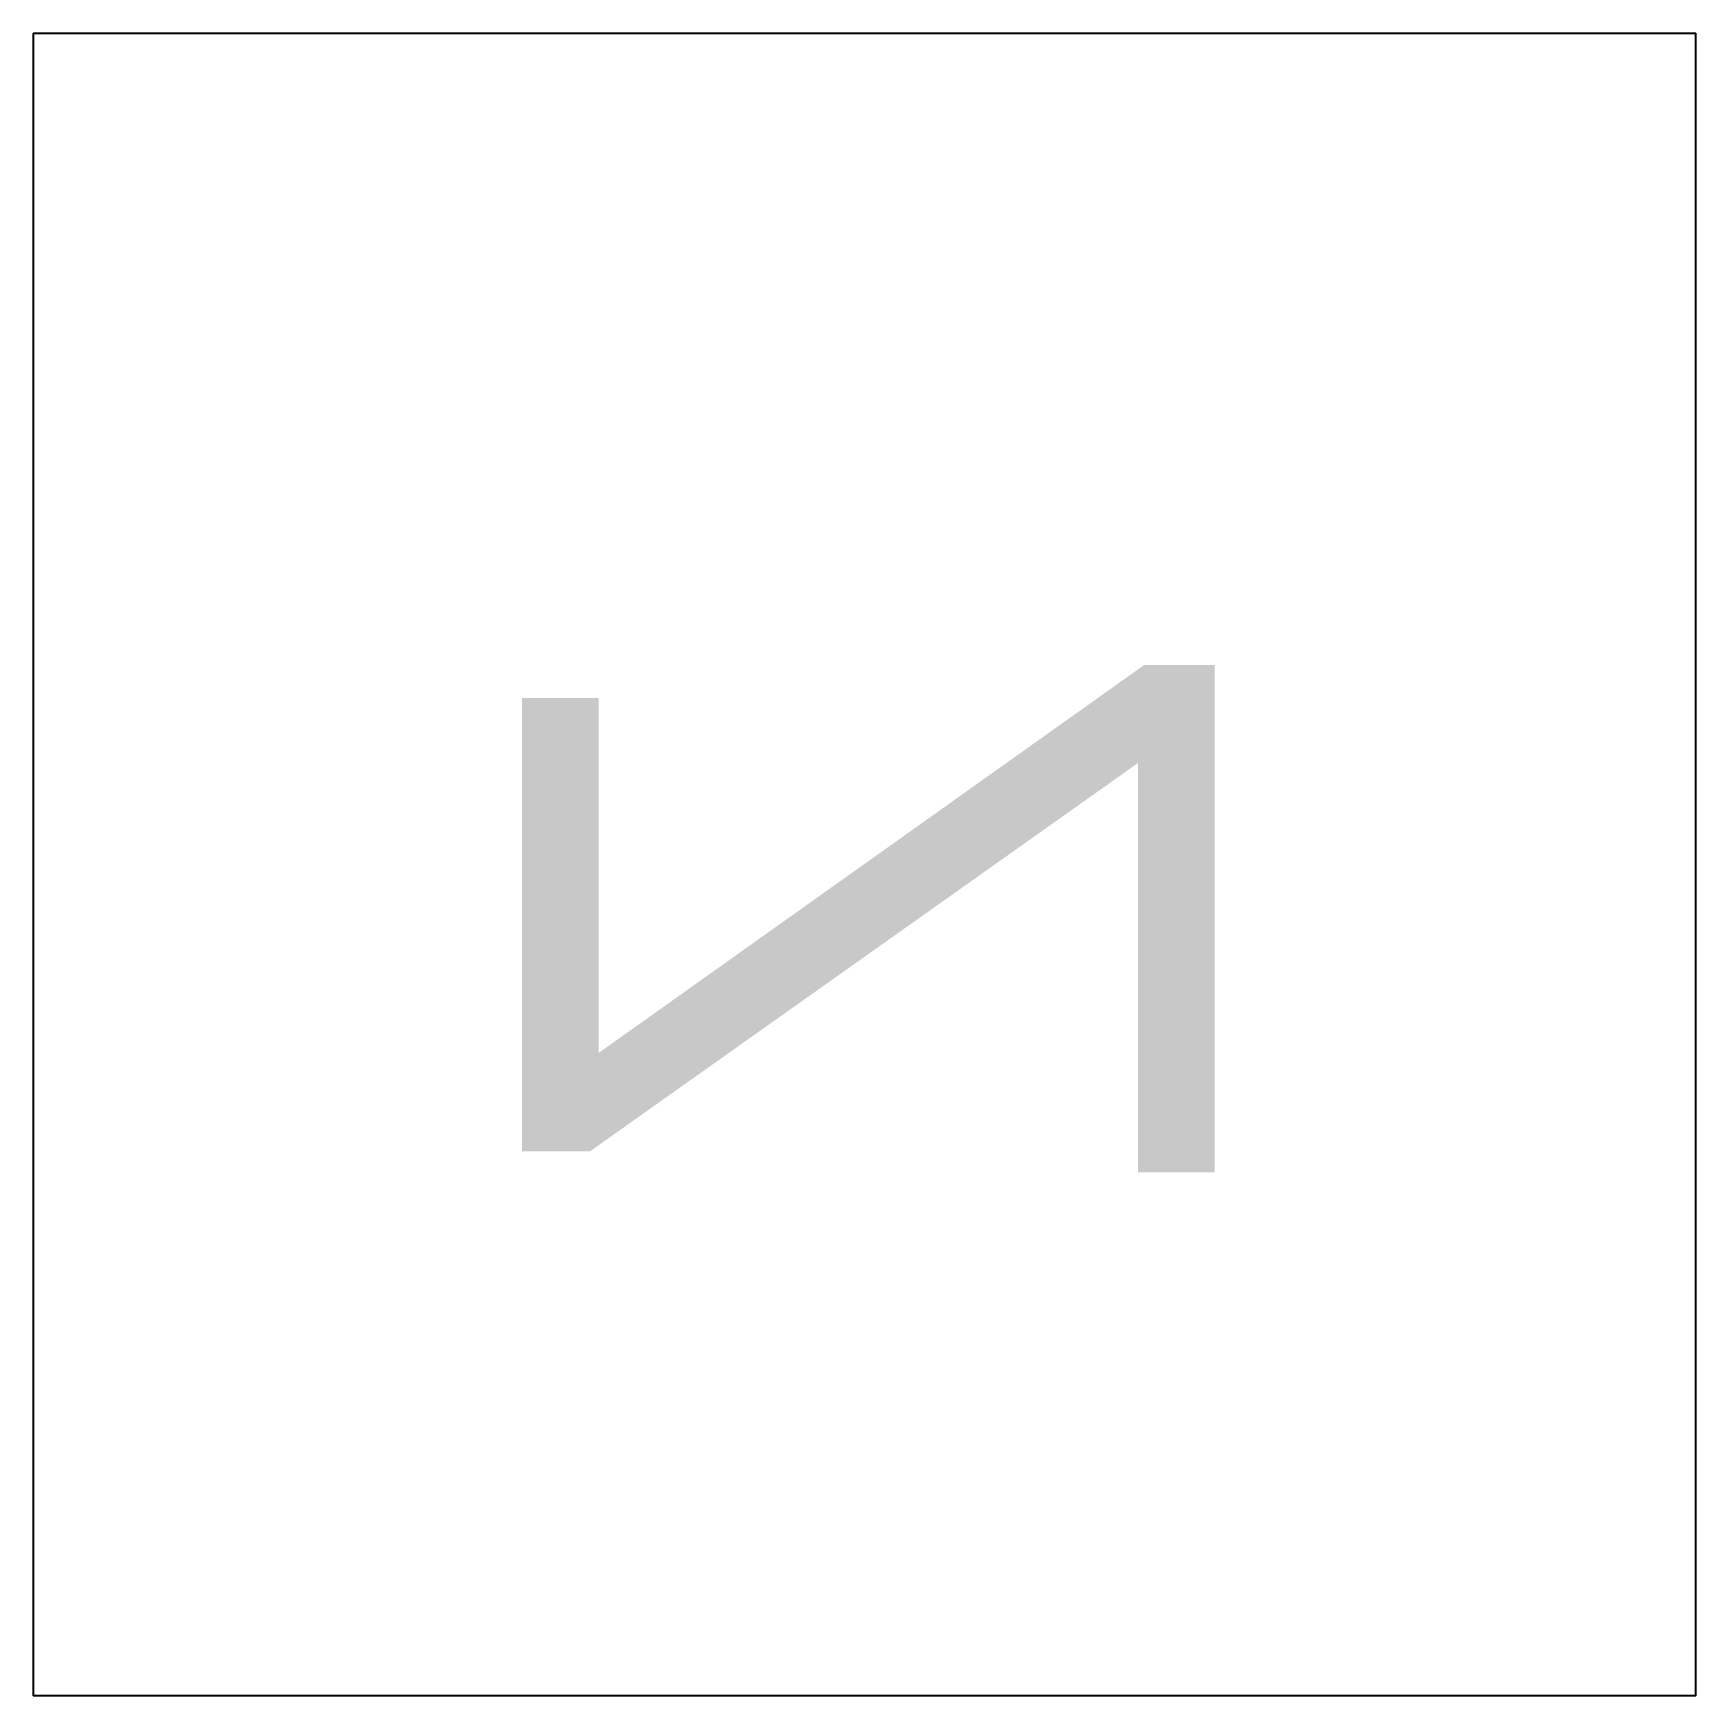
# Model space of a CAD drawing. Header units: millimetres. Extents: x -150 to 150, y -150 to 150.
import ezdxf

# ---------------------------------------------------------------- set-up
doc = ezdxf.new("R2010")
doc.units = ezdxf.units.MM

msp = doc.modelspace()

# ---------------------------------------------------------------- linework, layer by layer
at = {"extrusion": (-1, 0, 0)}
for p, q in [((-150, 150, -200), (-150, -150, -200)), ((-150, 150, -200), (150, 150, -200)), ((150, -150, -200), (150, 150, -200)), ((150, -150, -200), (-150, -150, -200))]:
    msp.add_line(p, q, dxfattribs=at)

# ---------------------------------------------------------------- texts
at = {"extrusion": (-6.12323e-17, 1.83697e-16, -1)}
msp.add_text('Z', height=125, rotation=270, dxfattribs=at).set_placement((-63.17, 41.31, 200))

doc.saveas('drawing.dxf')
